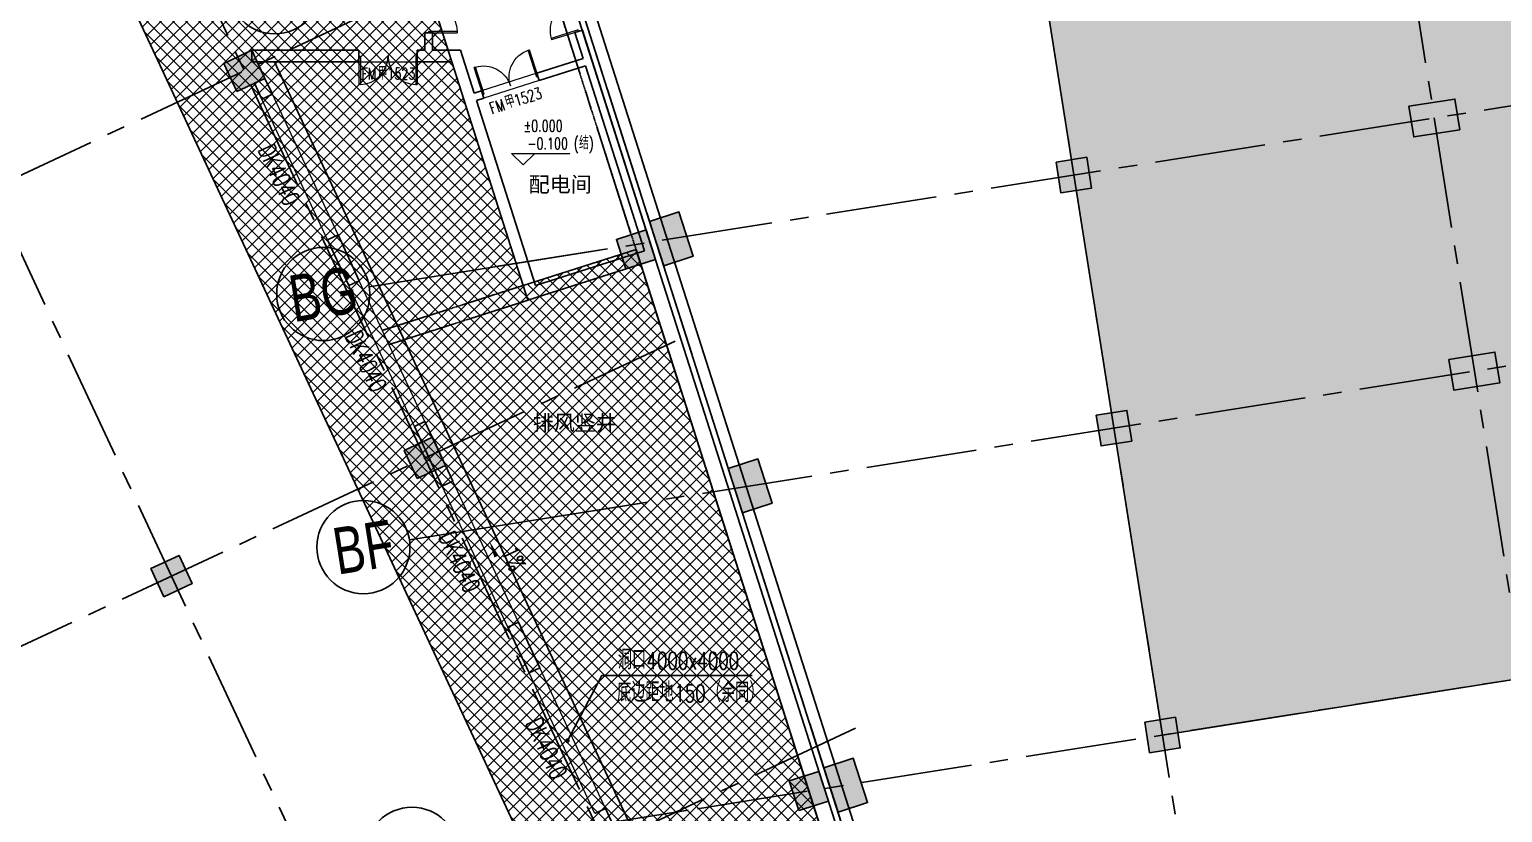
# Model space of a CAD drawing. Extents: x 162590 to 1345090, y -237084 to 1504616.
# Drawn here: x 198342 to 236284, y 148275 to 168442 of the extents above; entities that cross this region are included whole.
import ezdxf
from ezdxf.enums import TextEntityAlignment as Align

# ---------------------------------------------------------------- set-up
doc = ezdxf.new("R2010")
doc.units = 0
for name, pattern in [('CENTER', [50.800000000000004, 31.75, -6.35, 6.35, -6.35]), ('CENTER2', [28.575000000000003, 19.05, -3.175, 3.175, -3.175]), ('DASH', [0.35, 0.25, -0.1])]:
    doc.linetypes.add(name, pattern=pattern)
doc.layers.get('0').update_dxf_attribs({"color": 8})
doc.layers.get('Defpoints').update_dxf_attribs({"color": 8})
for name, color, linetype in [('#标注', 8, 'Continuous'), ('#轴线', 8, 'CENTER2'), ('A-FLOR', 8, 'Continuous'), ('A-FLOR-OVHD', 8, 'DASH'), ('A-FLOR-PIPE', 8, 'Continuous'), ('A-FLOR-UNDR', 8, 'Continuous'), ('COLUMN', 8, 'Continuous'), ('DIM_LEAD', 8, 'Continuous'), ('DOOR_FIRE_TEXT', 8, 'Continuous'), ('DOTE', 8, 'CENTER'), ('PUB_HATCH', 8, 'Continuous'), ('WALL', 8, 'Continuous'), ('WINDOW_TEXT', 8, 'Continuous'), ('建-填充', 8, 'Continuous')]:
    doc.layers.add(name, color=color, linetype=linetype)
for name, color, linetype, lineweight in [('DIM_ELEV', 8, 'Continuous', 5), ('DIM_SYMB', 8, 'Continuous', 5), ('DOOR_FIRE', 8, 'Continuous', 13), ('PUB_TEXT', 8, 'Continuous', 5), ('WINDOW', 8, 'Continuous', 13)]:
    doc.layers.add(name, color=color, linetype=linetype, lineweight=lineweight)
doc.styles.add('_TCH_DIM', font='SIMPLEX', dxfattribs={"bigfont": 'GBCBIG'})
doc.styles.add('_TCH_WINDOW', font='SIMPLEX', dxfattribs={"height": 3.5, "bigfont": 'GBCBIG'})
doc.styles.add('JHZX', font='jrs.shx', dxfattribs={"width": 0.6, "bigfont": 'jhz.shx'})
doc.styles.get("Standard").update_dxf_attribs({"font": 'arial.ttf'})
doc.dimstyles.new('JZBZ-300', dxfattribs={"dimscale": 300, "dimtxt": 3, "dimasz": 1.5, "dimexe": 1, "dimexo": 1, "dimgap": 0.5, "dimtad": 1, "dimdec": 0, "dimdsep": 46, "dimtxsty": 'JHZX', "dimblk1": 'ARCHTICK', "dimblk2": 'ARCHTICK', "dimsah": 1, "dimcen": 0, "dimclrd": 1, "dimclre": 1, "dimclrt": 2, "dimadec": 3, "dimazin": 2, "dimtfac": 1, "dimtdec": 0, "dimtix": 1, "dimtmove": 0, "dimatfit": 3, "dimfxl": 1, "dimtolj": 1, "dimlwd": -1, "dimlwe": -1, "dimarcsym": 1})

# ---------------------------------------------------------------- blocks, each defined once
blk = doc.blocks.new('_FZH')
blk.add_lwpolyline([(-0.5, -0.5), (0.5, -0.5), (0.5, 0.5), (-0.5, 0.5)], close=True)
at = {"layer": 'PUB_HATCH'}
blk.add_solid([(-0.5, -0.5), (0.5, -0.5), (-0.5, 0.5), (0.5, 0.5)], dxfattribs=at)
blk = doc.blocks.new('$DorLib2D$00000002')
for p, q in [((-0.5, -5.684341886080802e-17), (-0.5000000000000007, 0.4875)), ((-0.4750000000000007, 0.4875), (-0.5000000000000007, 0.4875)), ((-0.475, -2.842170943040401e-17), (-0.4750000000000007, 0.4875)), ((0.475, -2.842170943040401e-17), (0.4750000000000007, 0.4875)), ((0.4750000000000007, 0.4875), (0.5000000000000007, 0.4875)), ((0.5, -5.684341886080802e-17), (0.5000000000000007, 0.4875)), ((-0.5, -5.684341886080802e-17), (-0.475, -2.842170943040401e-17)), ((0.5, -5.684341886080802e-17), (0.475, -2.842170943040401e-17))]:
    blk.add_line(p, q)
for centre, start, end in [((-0.4875, -4.263256414560601e-17), 0, 88.53071641864632), ((0.4875, -4.263256414560601e-17), 91.4692835813537, 180)]:
    blk.add_arc(centre, 0.4875, start, end)
blk = doc.blocks.new('$WINLIB2D$00000007')
for points in [[(-0.5, 0.5), (0.5, 0.5)], [(-0.5, 0.5), (-0.5000000000000071, -0.5)], [(0.4999999999999929, 0.4999999999999716), (0.4999999999999929, -0.4999999999999858)], [(-0.5, -0.5), (0.5, -0.5)]]:
    blk.add_lwpolyline(points)
blk = doc.blocks.new('cf-void-1')
at = {"layer": 'A-FLOR-OVHD'}
for p, q in [((2108299.265541036, -431395.7451554019), (2104676.333857374, -432558.4613255494)), ((2108421.497922645, -431776.6115950973), (2104847.345078224, -432923.6730551636))]:
    blk.add_line(p, q, dxfattribs=at)
at = {"layer": 'A-FLOR-PIPE'}
blk.add_line((2120533.860369562, -465480.5571482164), (2101882.470209533, -425648.6301785365), dxfattribs=at)
at = {"layer": 'A-FLOR-UNDR'}
for p, q in [((2126287.333368726, -476155.1720634834), (2107035.726344523, -416168.6862511316)), ((2122039.137997885, -464227.1131749743), (2111325.604524604, -430844.5896855047))]:
    blk.add_line(p, q, dxfattribs=at)
at = {"layer": 'DIM_LEAD'}
for p, q in [((2109455.358896631, -443118.2718069509), (2110343.473779998, -441434.5849208675)), ((2110343.473779998, -441434.5849208675), (2114212.24300088, -441434.5849208674))]:
    blk.add_line(p, q, dxfattribs=at)
at = {"layer": 'DIM_LEAD', "const_width": 60}
blk.add_lwpolyline([(2109441.362272531, -443144.8065862758, 1), (2109469.35552073, -443091.7370276259, 1)], format="xyb", close=True, dxfattribs=at)
at = {"layer": 'DIM_SYMB'}
blk.add_lwpolyline([(2107977.481045248, -439136.0259733303, 0, 0, 0), (2107431.080585834, -437969.1326206651, 0, 120, 0), (2107621.909512405, -438376.667061889, 0, 0, 0)], format="xyseb", dxfattribs=at)
at = {"layer": 'DOOR_FIRE'}
for p, q in [((2104057.805842174, -425645.0947516821), (2105557.803861141, -425642.6569056851)), ((2108645.134874054, -425928.5361411832), (2107216.885725201, -426386.907572231)), ((2108706.25106486, -426118.9693610303), (2107278.001916008, -426577.3407920779))]:
    blk.add_line(p, q, dxfattribs=at)
at = {"layer": 'DOTE'}
blk.add_line((2131733.908834226, -494435.2528470057), (2099583.830264431, -394258.1491618489), dxfattribs=at)
at = {"layer": 'WALL'}
for p, q in [((2105956.584409803, -424892.0077715182), (2105756.584673955, -424892.332817651)), ((2105756.584673955, -424892.332817651), (2105757.316027778, -425342.3322557603)), ((2105957.315763686, -425342.0072096643), (2105956.584409803, -424892.0077715182)), ((2109811.86903515, -424818.9274936226), (2109621.435815201, -424880.0436841188)), ((2109621.435815201, -424880.0436841188), (2109835.342481913, -425546.559953855)), ((2110056.333797049, -425580.6603731642), (2109811.86903515, -424818.9274936226)), ((2104057.318273021, -425345.095147878), (2101300.730840665, -425349.5752442302)), ((2101300.730840665, -425349.5752442302), (2101301.218409865, -425649.5748480238)), ((2101301.218409865, -425649.5748480238), (2104057.805842221, -425645.0947516739)), ((2104057.805842221, -425645.0947516739), (2104057.318273021, -425345.095147878)), ((2105757.316027778, -425342.3322557603), (2105557.316291887, -425342.6573018818)), ((2105557.316291887, -425342.6573018818), (2105557.803861086, -425642.6569056769)), ((2105557.803861086, -425642.6569056769), (2105841.846450524, -425642.1952703492)), ((2105841.846450524, -425642.1952703492), (2106452.446469268, -425641.2029032977)), ((2105957.315763686, -425342.0072096643), (2106671.12364026, -425340.8471056826)), ((2106771.360770809, -426634.914659274), (2106452.446469268, -425641.2029032977)), ((2107026.452505193, -426448.023763106), (2106671.12364026, -425340.8471056826)), ((2109835.342481913, -425546.559953855), (2108645.1348741, -425928.5361411712)), ((2111706.470964768, -430722.3573037207), (2110056.333796904, -425580.6603727126)), ((2101640.00337474, -426074.07099312), (2101368.313747258, -426201.2902775012)), ((2101830.827367304, -426481.5948972716), (2101640.00337474, -426074.07099312)), ((2108645.1348741, -425928.5361411712), (2108706.251064897, -426118.9693609888)), ((2108706.251064897, -426118.9693609888), (2109896.458672839, -425736.9931736404)), ((2111424.363457808, -430497.8236650744), (2109896.458672839, -425736.9931736404)), ((2101368.313747258, -426201.2902775012), (2101559.137739823, -426608.8141816526)), ((2107216.885725247, -426386.907572219), (2107026.452505193, -426448.023763106)), ((2107278.001916043, -426577.3407920363), (2107216.885725247, -426386.907572219)), ((2101559.137739823, -426608.8141816526), (2101830.827367304, -426481.5948972716)), ((2108421.497922634, -431776.6115950578), (2106771.360770809, -426634.914659275)), ((2107087.568695969, -426638.4569829394), (2107278.001916043, -426577.3407920363)), ((2108615.473466201, -431399.287479104), (2107087.568695969, -426638.4569829394)), ((2103527.084492388, -430104.1232637051), (2103255.394864907, -430231.342548086)), ((2103255.394864907, -430231.342548086), (2103806.678428358, -431408.6642624784)), ((2104078.36805584, -431281.4449780975), (2103527.084492388, -430104.1232637051)), ((2111424.363457808, -430497.8236650744), (2108615.473466201, -431399.287479104)), ((2111706.470964768, -430722.3573037207), (2108421.497922634, -431776.6115950578)), ((2103806.678428358, -431408.6642624784), (2104078.36805584, -431281.4449780975)), ((2105774.625180879, -434903.9733444388), (2105502.935553398, -435031.1926288197)), ((2105502.935553398, -435031.1926288197), (2106223.844831817, -436570.7671851063)), ((2106495.534459299, -436443.5479007258), (2105774.625180879, -434903.9733444388)), ((2106223.844831817, -436570.7671851063), (2106495.534459299, -436443.5479007258)), ((2108191.791584381, -440066.0762671591), (2107920.1019569, -440193.2955515399)), ((2108743.075147834, -441243.3979815517), (2108191.791584381, -440066.0762671591)), ((2107920.1019569, -440193.2955515399), (2108471.385520352, -441370.6172659322)), ((2108471.385520352, -441370.6172659322), (2108743.075147834, -441243.3979815517)), ((2110439.332272917, -444865.9263479851), (2110167.642645435, -444993.1456323657)), ((2111160.241551293, -446405.5009041799), (2110439.332272917, -444865.9263479851))]:
    blk.add_line(p, q, dxfattribs=at)
at = {"layer": 'DOOR_FIRE'}
for p, xscale, yscale, zscale, rotation in [((2105855.365618867, -424142.1712850686), -1499.999999999999, 1499.999999999999, 200, 270.0931188988098), ((2109487.466710842, -424135.3610141599), 1500, 1500, 200, 107.7931188045132), ((2104807.561067057, -425493.8760267867), 1499.999999999999, 1499.999999999999, 300, 180.0931188988146), ((2107961.568395031, -426252.9384666305), -1500, 1500, 200, 17.7931188980224)]:
    blk.add_blockref('$DorLib2D$00000002', p, dxfattribs=dict(at, xscale=xscale, yscale=yscale, zscale=zscale, rotation=rotation))
at = {"layer": 'WINDOW'}
ref = blk.add_blockref('$WINLIB2D$00000007', (2102543.111116101, -428356.4687226728), dxfattribs=dict(at, xscale=-4000, yscale=300.0000000000002, zscale=-4000, rotation=295.0914498318039))
ref.add_attrib('A', 'DK4040', (2101455.52912853, -427905.0764521228), dxfattribs={"layer": 'WINDOW_TEXT', "height": 446.25, "rotation": 295.0914498271887, "style": '_TCH_WINDOW', "width": 0.7058823529411765})
ref = blk.add_blockref('$WINLIB2D$00000007', (2104790.651804633, -433156.3188034899), dxfattribs=dict(at, xscale=-4000, yscale=300.0000000000002, zscale=-4000, rotation=295.0914498318039))
ref.add_attrib('A', 'DK4040', (2103703.209640128, -432704.8610604696), dxfattribs={"layer": 'WINDOW_TEXT', "height": 446.25, "rotation": 295.0914498271887, "style": '_TCH_WINDOW', "width": 0.7058823529411765})
ref = blk.add_blockref('$WINLIB2D$00000007', (2107207.818208101, -438318.4217261359), dxfattribs=dict(at, xscale=-4000, yscale=300.0000000000002, zscale=-4000, rotation=295.0914498318039))
ref.add_attrib('A', 'DK4040', (2106120.526419343, -437866.8935693307), dxfattribs={"layer": 'WINDOW_TEXT', "height": 446.25, "rotation": 295.0914498271887, "style": '_TCH_WINDOW', "width": 0.7058823529411765})
ref = blk.add_blockref('$WINLIB2D$00000007', (2109455.35889663, -443118.27180695), dxfattribs=dict(at, xscale=-4000, yscale=300.0000000000002, zscale=-4000, rotation=295.0914498318039))
ref.add_attrib('A', 'DK4040', (2108368.206930935, -442666.6781776773), dxfattribs={"layer": 'WINDOW_TEXT', "height": 446.25, "rotation": 295.0914498271887, "style": '_TCH_WINDOW', "width": 0.7058823529411765})
at = {"layer": 'DOOR_FIRE_TEXT', "style": '_TCH_WINDOW', "width": 0.7058823529411765}
for s, rotation, p in [('FM', 0.09311889809784824, (2104125.672722569, -426099.8801578537)), ('1523', 0.09311889809784824, (2104791.416524179, -426098.7981691836)), ('1523', 17.79311889823352, (2108114.825393786, -426786.5246607609)), ('FM', 17.79311889823352, (2107480.925877934, -426989.963555477))]:
    blk.add_text(s, height=297.5, rotation=rotation, dxfattribs=at).set_placement(p)
at = {"layer": 'DOOR_FIRE_TEXT', "style": '_TCH_WINDOW'}
for rotation, p in [(0.09311889809784824, (2104545.67216788, -426099.1975609745)), (17.79311889823352, (2107880.835639613, -426861.6195547836))]:
    blk.add_text('甲', height=337.5886524822695, rotation=rotation, dxfattribs=at).set_placement(p)
at = {"layer": 'PUB_TEXT'}
for s, p in [('配电间', (2108437.861099073, -428991.6521932352)), ('排风竖井', (2108552.865324295, -435129.9092180877))]:
    blk.add_text(s, height=396.5189873417722, rotation=0.09311889809784824, dxfattribs=at).set_placement(p)
at = {"layer": 'PUB_TEXT', "style": '_TCH_DIM', "width": 0.7058823529411765}
blk.add_text('1%', height=446.25, rotation=295.0914498271887, dxfattribs=at).set_placement((2107738.781478246, -438254.8529893376))
at = {"layer": 'PUB_TEXT', "style": '_TCH_DIM'}
for s, p in [('洞口', (2110752.508958326, -441277.0849208675)), ('底边距地', (2110732.624974409, -442117.0849208675)), ('（余同）', (2113047.093059516, -442117.0849208675))]:
    blk.add_text(s, height=506.3829787234042, dxfattribs=at).set_placement(p)
at = {"layer": 'PUB_TEXT', "style": '_TCH_DIM', "width": 0.7058823529411765}
for s, p in [('4000x4000', (2111489.743000879, -441277.0849208675)), ('150', (2112207.093059515, -442117.0849208675))]:
    blk.add_text(s, height=446.25, dxfattribs=at).set_placement(p)
blk = doc.blocks.new('95ssdkaD')
at = {"layer": '建-填充'}
h = blk.add_hatch(dxfattribs=at)
h.set_pattern_fill('沙地', color=256, scale=200)
h.set_pattern_definition([(0, (-2092931.583152009, 535402.1173204479), (200, 200), [0, -400])])
edge = h.paths.add_edge_path()
edge.add_line((37853.95372538315, -17699.7881692193), (19285.41292219842, -20640.75611197439))
edge.add_line((19285.41292294068, -20640.75611671145), (716.8721197487321, -23581.72405946851))
edge.add_line((716.8721197487321, -23581.72405946851), (-4095.238919124939, 6800.749301054835))
edge.add_arc((51848.74727461732, -226237.5577024986), 239659.3042682216, 94.50082789817247, 103.49917210182389, ccw=False)
edge.add_line((33041.84268725291, 12682.68518656641), (37853.95372538315, -17699.7881692193))
h = blk.add_hatch(dxfattribs=at)
h.set_pattern_fill('ANSI37', color=256, scale=150)
h.set_pattern_definition([(45, (-2093131.583152009, 535202.1173204479), (-168.3798022700466, 168.3798022700466), []), (135, (-2093131.583152009, 535202.1173204479), (-168.3798022700466, -168.3798022700466), [])])
h.paths.add_polyline_path([(-3735.03666468896, -52142.69025894013), (-26007.01412891527, -4380.280453999672), (-19196.81970161386, -1204.634639018943), (-15750.47605107725, -12003.45644159816), (-12844.85854059365, -11076.15560824904), (-256.5205170540139, -50520.63154036194)])
at = {"layer": 'A-FLOR'}
blk.add_lwpolyline([(37853.95372538315, -17699.7881692193), (19285.41292219842, -20640.75611197439), (19285.41292294068, -20640.75611671145), (716.8721197487321, -23581.72405946851), (-4095.238919124939, 6800.749301054835, -0.03928287108224252), (33041.84268725291, 12682.68518656641), (37853.95372538315, -17699.7881692193)], format="xyb", dxfattribs=at)
blk.add_lwpolyline([(-3735.03666468896, -52142.69025894013), (-26007.01412891527, -4380.280453999672), (-19196.81970161386, -1204.634639018943), (-15750.47605107725, -12003.45644159816), (-12844.85854059365, -11076.15560824904), (-256.5205170540139, -50520.63154036194), (-3735.036664806772, -52142.69025899508)], close=True, dxfattribs=at)
at = {"layer": 'A-FLOR-UNDR'}
blk.add_line((2307.699768608669, -56746.38172281164), (-16846.38306968589, 3271.291596167343), dxfattribs=at)
at = {"layer": 'DIM_ELEV'}
for p, q in [((-15753.58315200871, -8901.382679551985), (-16053.58315200871, -8601.382679551985)), ((-16053.58315200871, -8601.382679551985), (-14551.73887193343, -8601.382679551985)), ((-15753.58315200871, -8901.382679551985), (-15453.58315200871, -8601.382679551985))]:
    blk.add_line(p, q, dxfattribs=at)
at = {"layer": 'WALL'}
for p, q in [((-7193.224483331433, -26976.05166862209), (-14654.68305923347, -3596.212128810381)), ((-6928.878518926678, -26817.62224702703), (-14368.88461485738, -3505.00221053281))]:
    blk.add_line(p, q, dxfattribs=at)
at = {"rotation": 359.9068811011902}
blk.add_blockref('cf-void-1', (-2123345.839592468, 422818.1915909614), dxfattribs=at)
at = {"layer": 'COLUMN'}
for p, xscale, yscale, zscale, rotation in [((-22932.65089589567, -6477.49067517111), 800, 800, 800, 24.99999999998541), ((7717.199331761105, -7690.990315402247), 800.0000000001594, 1200.000000000082, 1200.000000000082, 278.9999999999975), ((-1567.071069835452, -9161.474286782526), 799.9999999976299, 799.9999999976299, 799.9999999976299, 279.0000000000263), ((-11934.65553564322, -10803.5383490602), 799.9999999999412, 1200.000000000131, 1200.000000000131, 18.00000000000326), ((-12844.85854095197, -11076.15560828344), 799.9999999962128, 799.9999999962128, 799.9999999962128, 17.69999999994294), ((8749.666801022599, -14209.73336332975), 800.0000000001594, 1200.000000000082, 1200.000000000082, 278.9999999999975), ((-534.6036005734932, -15680.21733470945), 800.0000000019152, 800.0000000019152, 800.0000000019152, 279.0000000000451), ((-18283.85494120815, -16446.86577200759), 799.9999999990688, 799.9999999990688, 799.9999999990688, 24.99999999998543), ((-9904.680207636906, -17164.29167306222), 799.9999999999053, 1199.999999999987, 1199.999999999987, 17.99999999999534), ((-24809.27100772574, -19489.71725646764), 799.9999999990688, 799.9999999990688, 799.9999999990688, 24.99999999998543), ((716.8721197510604, -23581.72405947078), 799.9999999995653, 799.9999999995653, 799.9999999995653, 278.9999999998355), ((-7444.104052477283, -24874.29570215437), 799.9999999999412, 1200.000000000131, 1200.000000000131, 18.00000000000326), ((-8393.329921872588, -25024.63832664638), 799.9999999977748, 799.9999999977748, 799.9999999977748, 17.69999999985474)]:
    blk.add_blockref('_FZH', p, dxfattribs=dict(at, xscale=xscale, yscale=yscale, zscale=zscale, rotation=rotation))
at = {"layer": 'PUB_TEXT', "style": '_TCH_DIM', "width": 0.7058823529411765}
for s, p in [('%%P0.000', (-15741.73887193343, -8041.382679551985)), ('-0.100', (-15641.73887193343, -8496.382679551985)), ('(', (-14451.73887193343, -8496.382679551985)), (')', (-14065.99419108243, -8496.382679551985))]:
    blk.add_text(s, height=297.5, dxfattribs=at).set_placement(p)
at = {"layer": 'PUB_TEXT', "style": '_TCH_DIM'}
blk.add_text('结', height=337.5886524822695, dxfattribs=at).set_placement((-14311.73887193343, -8496.382679551985))
blk = doc.blocks.new('*U48')
blk.add_line((20, 4.898587196589413e-16), (0, 0))
blk.add_circle((24, 0), 4)
at = {"style": 'JHZX', "width": 0.75}
blk.add_attdef('AXES', text='', height=4, dxfattribs=at).set_placement((23.99999999999997, 0), align=Align.MIDDLE_CENTER)
blk = doc.blocks.new('_ARCHTICK')
at = {"color": 0, "linetype": 'ByBlock', "const_width": 0.15}
blk.add_lwpolyline([(-0.5, -0.5), (0.5, 0.5)], dxfattribs=at)
blk = doc.blocks.new('*D900')
at = {"layer": '#标注', "color": 8, "ltscale": 300, "transparency": 16777216}
for p, q in [((342529.7490962171, 186295.9538301647), (344059.3832187211, 191003.6835857127)), ((180692.0304120776, 176397.5349148866), (178600.0700160534, 180883.7584605278))]:
    blk.add_line(p, q, dxfattribs=at)
blk.add_arc((274175.1899259485, -24077.74756613443), 225849.9999967021, 71.9999999957651, 115.0000000052078, dxfattribs=at)
at = {"layer": 'Defpoints', "color": 0, "ltscale": 300, "transparency": 16777216}
for p in [(288618.6889616745, 201309.9358465031), (342437.0439978836, 186010.636875283), (180818.8158906245, 176125.6425787871), (274175.1899259485, -24077.74756613443)]:
    blk.add_point(p, dxfattribs=at)
at = {"layer": '#标注', "color": 8, "ltscale": 300, "transparency": 16777216, "xscale": 450, "yscale": 450, "zscale": 450}
for p, rotation in [((343966.6781203875, 190718.366630831), 341.9999999957651), ((178726.8554946003, 180611.8661244284), 205.0000000052078)]:
    blk.add_blockref('_ARCHTICK', p, dxfattribs=dict(at, rotation=rotation))
at = {"layer": '#标注', "color": 8, "ltscale": 300, "transparency": 16777216, "insert": (260350.7481465624, 201949.8775330882), "char_height": 900, "attachment_point": 5, "rotation": 3.500000000486394, "style": 'JHZX'}
blk.add_mtext('\\A1;43°', dxfattribs=at)
blk = doc.blocks.new('*D904')
at = {"layer": '#标注', "color": 8, "ltscale": 300, "transparency": 16777216}
for p, q in [((239571.8862595641, 194398.9133702524), (238985.2570156632, 198102.7446474842)), ((206923.0768508958, 186650.9720842286), (205782.9528724364, 190223.4526389332))]:
    blk.add_line(p, q, dxfattribs=at)
blk.add_arc((274175.1899259482, -24077.74756613454), 224649.9999967021, 99.00000000000024, 107.6999999998197, dxfattribs=at)
at = {"layer": 'Defpoints', "color": 0, "ltscale": 300, "transparency": 16777216}
for p in [(227851.4196775054, 195744.2959338014), (239618.8165990761, 194102.6068680739), (207014.2867691725, 186365.1736398523), (274175.1899259482, -24077.74756613454)]:
    blk.add_point(p, dxfattribs=at)
at = {"layer": '#标注', "color": 8, "ltscale": 300, "transparency": 16777216, "xscale": 450, "yscale": 450, "zscale": 450}
for p, rotation in [((239032.1873551753, 197806.4381453057), 9.000000000000254), ((205874.1627907132, 189937.6541945568), 197.6999999998197)]:
    blk.add_blockref('_ARCHTICK', p, dxfattribs=dict(at, rotation=rotation))
at = {"layer": '#标注', "color": 8, "ltscale": 300, "transparency": 16777216, "insert": (222165.2108412836, 195085.4897117608), "char_height": 900, "attachment_point": 5, "rotation": 13.349999999909999, "style": 'JHZX'}
blk.add_mtext('\\A1;8.7°', dxfattribs=at)
blk = doc.blocks.new('*D905')
at = {"layer": '#标注', "color": 8, "ltscale": 300, "transparency": 16777216}
for p, q in [((206923.0768508958, 186650.9720842286), (205782.9528724364, 190223.4526389335)), ((180692.0304120778, 176397.5349148866), (179107.2119302411, 179796.1891161303))]:
    blk.add_line(p, q, dxfattribs=at)
blk.add_arc((274175.1899259487, -24077.74756613432), 224649.9999967023, 107.6999999998198, 115.0000000052079, dxfattribs=at)
at = {"layer": 'Defpoints', "color": 0, "ltscale": 300, "transparency": 16777216}
for p in [(196849.3166745052, 186844.8254895253), (207014.2867691725, 186365.1736398523), (180818.8158906247, 176125.6425787871), (274175.1899259487, -24077.74756613432)]:
    blk.add_point(p, dxfattribs=at)
at = {"layer": '#标注', "color": 8, "ltscale": 300, "transparency": 16777216, "xscale": 450, "yscale": 450, "zscale": 450}
for p, rotation in [((205874.1627907131, 189937.6541945571), 17.69999999981979), ((179233.997408788, 179524.2967800308), 205.0000000052079)]:
    blk.add_blockref('_ARCHTICK', p, dxfattribs=dict(at, rotation=rotation))
at = {"layer": '#标注', "color": 8, "ltscale": 300, "transparency": 16777216, "insert": (192169.7410245429, 185714.2180783901), "char_height": 900, "attachment_point": 5, "rotation": 21.350000002513895, "style": 'JHZX'}
blk.add_mtext('\\A1;7.3°', dxfattribs=at)
blk = doc.blocks.new('*D742')
at = {"layer": '#标注', "color": 8, "ltscale": 300, "transparency": 16777216}
for p, q in [((342529.7490962171, 186295.9538301647), (344059.3832187211, 191003.6835857127)), ((180692.0304120776, 176397.5349148866), (178600.0700160534, 180883.7584605278))]:
    blk.add_line(p, q, dxfattribs=at)
blk.add_arc((274175.1899259485, -24077.74756613443), 225849.9999967021, 71.9999999957651, 115.0000000052078, dxfattribs=at)
at = {"layer": 'Defpoints', "color": 0, "ltscale": 300, "transparency": 16777216}
for p in [(288618.6889616745, 201309.9358465031), (342437.0439978836, 186010.636875283), (180818.8158906245, 176125.6425787871), (274175.1899259485, -24077.74756613443)]:
    blk.add_point(p, dxfattribs=at)
at = {"layer": '#标注', "color": 8, "ltscale": 300, "transparency": 16777216, "xscale": 450, "yscale": 450, "zscale": 450}
for p, rotation in [((343966.6781203875, 190718.366630831), 341.9999999957651), ((178726.8554946003, 180611.8661244284), 205.0000000052078)]:
    blk.add_blockref('_ARCHTICK', p, dxfattribs=dict(at, rotation=rotation))
at = {"layer": '#标注', "color": 8, "ltscale": 300, "transparency": 16777216, "insert": (260350.7481465624, 201949.8775330882), "char_height": 900, "attachment_point": 5, "rotation": 3.500000000486394, "style": 'JHZX'}
blk.add_mtext('\\A1;43°', dxfattribs=at)
blk = doc.blocks.new('*D746')
at = {"layer": '#标注', "color": 8, "ltscale": 300, "transparency": 16777216}
for p, q in [((239571.8862595641, 194398.9133702524), (238985.2570156632, 198102.7446474842)), ((206923.0768508958, 186650.9720842286), (205782.9528724364, 190223.4526389332))]:
    blk.add_line(p, q, dxfattribs=at)
blk.add_arc((274175.1899259482, -24077.74756613454), 224649.9999967021, 99.00000000000024, 107.6999999998197, dxfattribs=at)
at = {"layer": 'Defpoints', "color": 0, "ltscale": 300, "transparency": 16777216}
for p in [(227851.4196775054, 195744.2959338014), (239618.8165990761, 194102.6068680739), (207014.2867691725, 186365.1736398523), (274175.1899259482, -24077.74756613454)]:
    blk.add_point(p, dxfattribs=at)
at = {"layer": '#标注', "color": 8, "ltscale": 300, "transparency": 16777216, "xscale": 450, "yscale": 450, "zscale": 450}
for p, rotation in [((239032.1873551753, 197806.4381453057), 9.000000000000254), ((205874.1627907132, 189937.6541945568), 197.6999999998197)]:
    blk.add_blockref('_ARCHTICK', p, dxfattribs=dict(at, rotation=rotation))
at = {"layer": '#标注', "color": 8, "ltscale": 300, "transparency": 16777216, "insert": (222165.2108412836, 195085.4897117608), "char_height": 900, "attachment_point": 5, "rotation": 13.349999999909999, "style": 'JHZX'}
blk.add_mtext('\\A1;8.7°', dxfattribs=at)
blk = doc.blocks.new('*D747')
at = {"layer": '#标注', "color": 8, "ltscale": 300, "transparency": 16777216}
for p, q in [((206923.0768508958, 186650.9720842286), (205782.9528724364, 190223.4526389335)), ((180692.0304120778, 176397.5349148866), (179107.2119302411, 179796.1891161303))]:
    blk.add_line(p, q, dxfattribs=at)
blk.add_arc((274175.1899259487, -24077.74756613432), 224649.9999967023, 107.6999999998198, 115.0000000052079, dxfattribs=at)
at = {"layer": 'Defpoints', "color": 0, "ltscale": 300, "transparency": 16777216}
for p in [(196849.3166745052, 186844.8254895253), (207014.2867691725, 186365.1736398523), (180818.8158906247, 176125.6425787871), (274175.1899259487, -24077.74756613432)]:
    blk.add_point(p, dxfattribs=at)
at = {"layer": '#标注', "color": 8, "ltscale": 300, "transparency": 16777216, "xscale": 450, "yscale": 450, "zscale": 450}
for p, rotation in [((205874.1627907131, 189937.6541945571), 17.69999999981979), ((179233.997408788, 179524.2967800308), 205.0000000052079)]:
    blk.add_blockref('_ARCHTICK', p, dxfattribs=dict(at, rotation=rotation))
at = {"layer": '#标注', "color": 8, "ltscale": 300, "transparency": 16777216, "insert": (192169.7410245429, 185714.2180783901), "char_height": 900, "attachment_point": 5, "rotation": 21.350000002513895, "style": 'JHZX'}
blk.add_mtext('\\A1;7.3°', dxfattribs=at)
blk = doc.blocks.new('*D826')
at = {"layer": '#标注', "color": 8, "ltscale": 300, "transparency": 16777216}
for p, q in [((342529.7490962171, 186295.9538301647), (344059.3832187211, 191003.6835857127)), ((180692.0304120776, 176397.5349148866), (178600.0700160534, 180883.7584605278))]:
    blk.add_line(p, q, dxfattribs=at)
blk.add_arc((274175.1899259485, -24077.74756613443), 225849.9999967021, 71.9999999957651, 115.0000000052078, dxfattribs=at)
at = {"layer": 'Defpoints', "color": 0, "ltscale": 300, "transparency": 16777216}
for p in [(288618.6889616745, 201309.9358465031), (342437.0439978836, 186010.636875283), (180818.8158906245, 176125.6425787871), (274175.1899259485, -24077.74756613443)]:
    blk.add_point(p, dxfattribs=at)
at = {"layer": '#标注', "color": 8, "ltscale": 300, "transparency": 16777216, "xscale": 450, "yscale": 450, "zscale": 450}
for p, rotation in [((343966.6781203875, 190718.366630831), 341.9999999957651), ((178726.8554946003, 180611.8661244284), 205.0000000052078)]:
    blk.add_blockref('_ARCHTICK', p, dxfattribs=dict(at, rotation=rotation))
at = {"layer": '#标注', "color": 8, "ltscale": 300, "transparency": 16777216, "insert": (260350.7481465624, 201949.8775330882), "char_height": 900, "attachment_point": 5, "rotation": 3.500000000486394, "style": 'JHZX'}
blk.add_mtext('\\A1;43°', dxfattribs=at)
blk = doc.blocks.new('*D830')
at = {"layer": '#标注', "color": 8, "ltscale": 300, "transparency": 16777216}
for p, q in [((239571.8862595641, 194398.9133702524), (238985.2570156632, 198102.7446474842)), ((206923.0768508958, 186650.9720842286), (205782.9528724364, 190223.4526389332))]:
    blk.add_line(p, q, dxfattribs=at)
blk.add_arc((274175.1899259482, -24077.74756613454), 224649.9999967021, 99.00000000000024, 107.6999999998197, dxfattribs=at)
at = {"layer": 'Defpoints', "color": 0, "ltscale": 300, "transparency": 16777216}
for p in [(227851.4196775054, 195744.2959338014), (239618.8165990761, 194102.6068680739), (207014.2867691725, 186365.1736398523), (274175.1899259482, -24077.74756613454)]:
    blk.add_point(p, dxfattribs=at)
at = {"layer": '#标注', "color": 8, "ltscale": 300, "transparency": 16777216, "xscale": 450, "yscale": 450, "zscale": 450}
for p, rotation in [((239032.1873551753, 197806.4381453057), 9.000000000000254), ((205874.1627907132, 189937.6541945568), 197.6999999998197)]:
    blk.add_blockref('_ARCHTICK', p, dxfattribs=dict(at, rotation=rotation))
at = {"layer": '#标注', "color": 8, "ltscale": 300, "transparency": 16777216, "insert": (222165.2108412836, 195085.4897117608), "char_height": 900, "attachment_point": 5, "rotation": 13.349999999909999, "style": 'JHZX'}
blk.add_mtext('\\A1;8.7°', dxfattribs=at)
blk = doc.blocks.new('*D831')
at = {"layer": '#标注', "color": 8, "ltscale": 300, "transparency": 16777216}
for p, q in [((206923.0768508958, 186650.9720842286), (205782.9528724364, 190223.4526389335)), ((180692.0304120778, 176397.5349148866), (179107.2119302411, 179796.1891161303))]:
    blk.add_line(p, q, dxfattribs=at)
blk.add_arc((274175.1899259487, -24077.74756613432), 224649.9999967023, 107.6999999998198, 115.0000000052079, dxfattribs=at)
at = {"layer": 'Defpoints', "color": 0, "ltscale": 300, "transparency": 16777216}
for p in [(196849.3166745052, 186844.8254895253), (207014.2867691725, 186365.1736398523), (180818.8158906247, 176125.6425787871), (274175.1899259487, -24077.74756613432)]:
    blk.add_point(p, dxfattribs=at)
at = {"layer": '#标注', "color": 8, "ltscale": 300, "transparency": 16777216, "xscale": 450, "yscale": 450, "zscale": 450}
for p, rotation in [((205874.1627907131, 189937.6541945571), 17.69999999981979), ((179233.997408788, 179524.2967800308), 205.0000000052079)]:
    blk.add_blockref('_ARCHTICK', p, dxfattribs=dict(at, rotation=rotation))
at = {"layer": '#标注', "color": 8, "ltscale": 300, "transparency": 16777216, "insert": (192169.7410245429, 185714.2180783901), "char_height": 900, "attachment_point": 5, "rotation": 21.350000002513895, "style": 'JHZX'}
blk.add_mtext('\\A1;7.3°', dxfattribs=at)

msp = doc.modelspace()

# ---------------------------------------------------------------- linework, layer by layer
at = {"layer": '#轴线', "ltscale": 150}
for p, q in [((242348.713115806, 116777.6583678809), (231273.1529909575, 186705.9928820169)), ((232340.2407645734, 107008.4722267151), (207014.28678101, 186365.1736425396)), ((229465.186804937, 114208.1930280035), (206490.5311379756, 186197.3031717816)), ((233064.4427142141, 115307.1743965031), (221988.8825893637, 185235.5089106385)), ((228811.6121543671, 113903.4261632668), (198805.7155708026, 178251.2790428796)), ((222286.1960878668, 110860.5746788126), (192280.2995042938, 175208.4275584203)), ((211576.3519785132, 170965.7895717564), (185569.7173997934, 158838.6967048669)), ((210408.1197141891, 162342.0216477345), (262379.8010685786, 170573.5273117702)), ((211440.5871834548, 155823.2785998042), (263412.2685378443, 164054.7842638423)), ((214973.5025575405, 160412.7497940817), (190218.5182798465, 148869.311047887)), ((215548.2229926183, 148374.1431921925), (264663.7442581651, 156153.277539086)), ((219622.3034367019, 150443.3641366775), (194867.3191599029, 138899.9253909015))]:
    msp.add_line(p, q, dxfattribs=at)
msp.add_arc((274175.1899285463, -24077.74754875264), 210699.999998832, 71.1841806049089, 115.8158194065383, dxfattribs=at)

# ---------------------------------------------------------------- block references
at = {"layer": '#标注'}
ref = msp.add_blockref('*U48', (211770.2566607731, 170657.4839519635), dxfattribs=dict(at, xscale=-300.0000000000001, yscale=300.0000000000001, rotation=8.999999999989097))
ref.add_attrib('AXES', 'BH', dxfattribs={"layer": '0', "height": 1200, "rotation": 8.99999999998911, "style": 'JHZX', "width": 0.7499999999999999}).set_placement((204658.9006084879, 169531.1558036752), align=Align.MIDDLE_CENTER)
ref = msp.add_blockref('*U48', (213021.7323810949, 162755.9772272033), dxfattribs=dict(at, xscale=-300.0000000000001, yscale=300.0000000000001, rotation=8.999999999989097))
ref.add_attrib('AXES', 'BG', dxfattribs={"layer": '0', "height": 1200, "rotation": 8.99999999998911, "style": 'JHZX', "width": 0.7499999999999999}).set_placement((205910.3763288098, 161629.649078915), align=Align.MIDDLE_CENTER)
ref = msp.add_blockref('*U48', (214054.1998503607, 156237.2341792742), dxfattribs=dict(at, xscale=-300.0000000000001, yscale=300.0000000000001, rotation=8.999999999989097))
ref.add_attrib('AXES', 'BF', dxfattribs={"layer": '0', "height": 1200, "rotation": 8.99999999998911, "style": 'JHZX', "width": 0.7499999999999999}).set_placement((206942.8437980756, 155110.9060309859), align=Align.MIDDLE_CENTER)
ref = msp.add_blockref('*U48', (215305.6755706822, 148335.7274545158), dxfattribs=dict(at, xscale=-300.0000000000001, yscale=300.0000000000001, rotation=8.999999999989097))
ref.add_attrib('AXES', 'BE', dxfattribs={"layer": '0', "height": 1200, "rotation": 8.99999999998911, "style": 'JHZX', "width": 0.7499999999999999}).set_placement((208194.319518397, 147209.3993062275), align=Align.MIDDLE_CENTER)
msp.add_blockref('95ssdkaD', (226809.7905320369, 173853.0657130389))

# ---------------------------------------------------------------- dimensions: what is measured, and where the dimension line sits
at = {"layer": '#标注', "ltscale": 300}
for base, center, p1, p2, picture, middle in [((288618.6889616745, 201309.9358465031), (274175.1899259485, -24077.74756613444), (342437.0439978836, 186010.636875283), (180818.8158906245, 176125.6425787871), '*D900', (260350.7481465624, 201949.8775330882)), ((288618.6889616745, 201309.9358465031), (274175.1899259485, -24077.74756613444), (342437.0439978836, 186010.636875283), (180818.8158906245, 176125.6425787871), '*D742', (260350.7481465624, 201949.8775330882)), ((288618.6889616745, 201309.9358465031), (274175.1899259485, -24077.74756613444), (342437.0439978836, 186010.636875283), (180818.8158906245, 176125.6425787871), '*D826', (260350.7481465624, 201949.8775330882)), ((227851.4196775054, 195744.2959338014), (274175.1899259482, -24077.74756613455), (239618.8165990761, 194102.6068680739), (207014.2867691725, 186365.1736398523), '*D904', (222165.2108412836, 195085.4897117608)), ((227851.4196775054, 195744.2959338014), (274175.1899259482, -24077.74756613455), (239618.8165990761, 194102.6068680739), (207014.2867691725, 186365.1736398523), '*D746', (222165.2108412836, 195085.4897117608)), ((227851.4196775054, 195744.2959338014), (274175.1899259482, -24077.74756613455), (239618.8165990761, 194102.6068680739), (207014.2867691725, 186365.1736398523), '*D830', (222165.2108412836, 195085.4897117608)), ((196849.3166745052, 186844.8254895253), (274175.1899259487, -24077.74756613432), (207014.2867691725, 186365.1736398523), (180818.8158906247, 176125.6425787871), '*D905', (192169.7410245429, 185714.2180783901)), ((196849.3166745052, 186844.8254895253), (274175.1899259487, -24077.74756613432), (207014.2867691725, 186365.1736398523), (180818.8158906247, 176125.6425787871), '*D747', (192169.7410245429, 185714.2180783901)), ((196849.3166745052, 186844.8254895253), (274175.1899259487, -24077.74756613432), (207014.2867691725, 186365.1736398523), (180818.8158906247, 176125.6425787871), '*D831', (192169.7410245429, 185714.2180783901))]:
    dim = msp.add_angular_dim_3p(base=base, center=center, p1=p1, p2=p2, dimstyle='JZBZ-300', override={"dimclrd": 8, "dimclre": 8, "dimclrt": 8}, dxfattribs=at)
    dim.commit()
    dim.dimension.update_dxf_attribs({"geometry": picture, "text_midpoint": middle})

doc.saveas('drawing.dxf')
